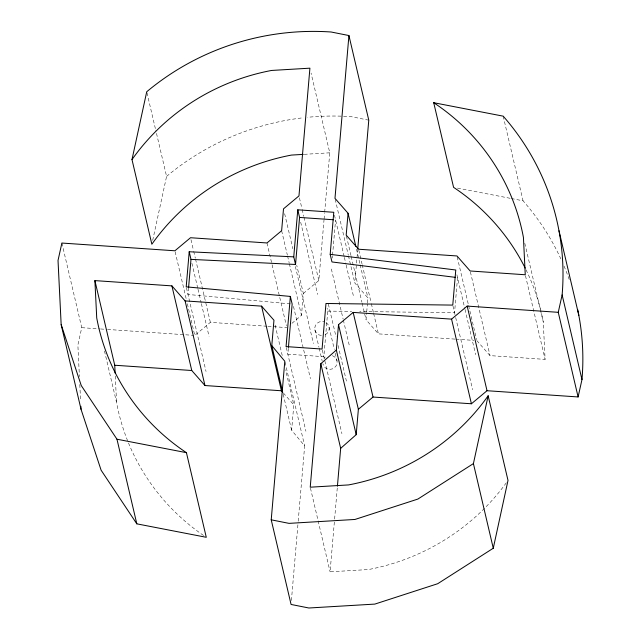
<?xml version="1.0" encoding="UTF-8"?>
<svg xmlns="http://www.w3.org/2000/svg" width="640" height="640" viewBox="0 0 640 640"><rect width="100%" height="100%" fill="white"/><g stroke="black" fill="none" stroke-linecap="round" stroke-linejoin="round"><path stroke-width="0.48" stroke-dasharray="3.2 2.4" d="M188.576 287.648L187.984 294.472L291.152 303.952M288.352 348.304L287.848 354.208L323.856 356.672L327.76 311.096L327.088 308.24M298.2 521.208L304.656 445.888L291.632 430.248L293.808 404.88L285.592 369.856M291.96 323.304L301.48 315.336L303.352 293.48L296.736 265.264M291.408 600.496L298.12 522.2M303.352 293.48L318.824 280.536L324 220.144M324.08 219.152L324.592 213.208M324.672 212.216L329.768 152.808L311.056 73.04M332.304 258.048L332.472 256.096M332.56 255.112L335.576 219.904M506.304 482.792A217.128 210.768 -13.2 0 1 368.416 569.552L330.088 571.824L334.52 520.048M334.608 519.048L337.336 487.184M367.488 302.864L367.912 297.896L354.832 283L357.64 250.24M454.96 339.104L378.432 333.864L366.04 319.76L366.64 312.8M366.72 311.808L367.408 303.856M457.56 277.616L454.552 312.72L359.712 311.504M152.688 240.344L166.584 176.4L155.856 130.672M61.896 243.048L81.744 327.68L77.872 345.064L79.416 376.616M266.968 326.24L210.368 322.36L194.768 335.416L186.776 301.368M304.216 154.328L329.768 152.808M327.76 311.096L351.72 311.408M267.96 326.304L286.832 327.592M455.96 339.168L473.848 340.392M81.744 327.68L99.592 328.904M100.584 328.968L106.528 329.376M107.52 329.448L193.776 335.352M476.832 340.6L490.032 355.624L545.104 359.392L543.28 322.096A217.128 210.768 -13.2 0 0 540.8 310.6M457.488 188.096L510.32 198.328M511.296 198.52L523.04 200.792A253.312 245.896 -13.2 0 1 561.656 260.648M368.776 120.176L350.976 116.632A253.312 245.896 -13.2 0 0 307.488 117.312M283.376 393L293.808 404.88M503.184 116.16L523.04 200.792M524.8 243.296L540.312 309.448M540.544 310.424L543.28 322.096M525.48 275.728L545.104 359.392M470.408 271.96L490.032 355.624M457.208 256.936L468.384 304.608M468.616 305.576L476.6 339.624M456.888 274.76L464.784 308.424M465.016 309.392L475.624 354.64M452.992 306.048L455.456 316.568M455.68 317.528L472.616 389.736M358.816 250.2L362.008 263.824M362.232 264.792L371.136 302.736M371.36 303.704L373.416 312.464M373.64 313.432L378.432 333.864M356.504 249.256L359.928 263.848M360.16 264.824L367.912 297.896M346.416 236.096L350.984 255.552M351.208 256.528L361.936 302.248M362.16 303.224L366.04 319.76M335.208 199.344L348.216 254.792M348.44 255.768L354.832 283M334.456 215.144L344.152 256.488M344.376 257.448L345.96 264.184M346.184 265.152L353.64 296.92M331.368 268.984L343.112 319.048M343.336 320.008L349.432 346M328.36 304.08L336.04 336.816M338.072 345.48L346.424 381.096M299.424 197.848L301.936 208.552M302.168 209.52L303.76 216.336M303.992 217.304L318.824 280.536M329.096 327.12L334.312 349.368M335.224 353.24L337.04 360.976M300.696 222.248L317.632 294.456M322.296 350.008L341.92 433.688M314.872 329.808L318.96 347.216M319.184 348.184L322.136 360.76M284.64 213.704L292.856 248.728M295.36 266.52L313.424 343.536M281.632 230.704L287.336 255.024M287.56 256L289.16 262.808M289.384 263.784L301.48 315.336M293.48 306.432L310.416 378.632M266.976 242.96L286.368 325.648M286.288 347.544L305.912 431.224M285.032 362.224L304.656 445.888M275.096 325.104L282.632 357.208M310.464 488.16L330.088 571.824M283.192 394.256L291.632 430.248M190.976 239.672L193.488 250.376M193.712 251.344L195.312 258.16M195.544 259.128L210.368 322.36M191.896 263.224L197.768 288.256M197.992 289.224L201.152 302.696M201.384 303.664L209.056 336.392M146.96 92.736L155.624 129.704M186.424 287.808L206.048 371.488M175.144 251.752L186.552 300.392M104.48 350.976L116.568 402.536A217.128 210.768 -13.2 0 0 204.632 536.2M115.272 376.04L116.568 402.536M79.8 384.528L80.576 400.344M166.584 176.4A253.312 245.896 -13.2 0 1 303.544 117.736M564.032 266.088A253.312 245.896 -13.2 0 1 569.728 280.936M526.048 269.832A217.128 210.768 -13.2 0 1 540.56 309.64M332.368 355.664A7.24 7.024 -13.2 0 1 334.592 367.632A7.24 7.024 -13.2 0 1 322.816 363.656M323.992 358.384A7.24 7.024 -13.2 0 1 325.256 357.008M326.104 322.632A7.24 7.024 -13.2 0 1 325.064 334.792M321.384 335.48A7.24 7.024 -13.2 0 1 314.92 327.056A7.24 7.024 -13.2 0 1 324.432 321.808"/><path stroke-width="0.96" d="M189.208 251.76L190.992 259.376L295.536 264.472L293.752 256.856L189.208 251.76L186.2 286.856L290.36 296.424L292.144 304.048L288.44 347.32M188.576 287.648L190.992 259.376M282.512 391.336L271.784 345.616L273.96 320.24L261.568 306.136L185.104 300.904L171.904 285.88L94.896 280.608L96.72 317.904A217.128 210.768 -13.2 0 0 186.424 452.664L206.28 537.296L136.816 523.84L101.12 470.216L81.016 409.24L61.16 324.608L58.024 260.432L61.896 243.048L174.912 250.784L190.52 237.728L266.976 242.96L281.632 230.704L283.504 208.84L298.968 195.904L309.912 68.176L271.584 70.448A217.128 210.768 -13.2 0 0 131.992 159.584L151.848 244.224A217.128 210.768 -13.2 0 1 291.432 155.08L303.232 154.384M337.424 486.192L340.664 448.352L356.2 434.664L358.368 409.296L373.024 397.04L471.416 403.776L487.024 390.72L578.104 396.952L558.256 312.32L467.168 306.088L451.568 319.136L353.168 312.408L338.52 324.664L336.344 350.032L320.816 363.72L310.232 487.192L348.568 484.92A217.128 210.768 -13.2 0 0 488.152 395.776L508.008 480.416L493.272 548.24L437.72 583.712L374.832 604.096L308.88 608L291.072 604.456L271.224 519.824L284.808 361.256L271.784 345.616M290.36 296.424L286.064 346.592L322.072 349.056L325.976 303.48L452.768 305.096L455.776 270L330.184 254.344L333.784 212.28L297.776 209.816L293.752 256.856M295.536 264.472L299.568 217.44L297.776 209.816M131.992 159.584L146.728 91.76A253.312 245.896 -13.2 0 1 331.12 32L348.928 35.544L334.976 198.368L348.064 213.264L355.824 246.336M348.064 213.264L346.192 235.12L358.584 249.232L456.976 255.96L470.176 270.984L525.256 274.76L523.432 237.464A217.128 210.768 -13.2 0 0 433.72 102.704L503.184 116.16A253.312 245.896 -13.2 0 1 562.128 294.936L581.976 379.568L578.104 396.952M357.72 249.248L368.776 120.176L348.928 35.544M493.272 548.24L473.416 463.6L488.152 395.776M558.256 312.32L562.128 294.936M473.416 463.6L417.872 499.072L354.976 519.456L289.024 523.368L271.224 519.824M299.568 217.44L333.624 219.768M94.896 280.608L114.744 365.24L191.76 370.512L204.96 385.536L281.416 390.768L282.72 392.256M455.584 277.376L331.968 261.96L330.184 254.344M61.16 324.608L81.264 385.584L116.96 439.208L186.424 452.664M558.984 230.76L578.84 315.392M433.72 102.704L453.576 187.336A217.128 210.768 -13.2 0 1 525.184 268.08M467.168 306.088L487.024 390.72M451.568 319.136L471.416 403.776M353.168 312.408L373.024 397.04M338.52 324.664L358.368 409.296M336.344 350.032L356.2 434.664M320.816 363.72L340.664 448.352M261.568 306.136L281.416 390.768M185.104 300.904L204.96 385.536M171.904 285.88L191.76 370.512M116.96 439.208L136.816 523.84M114.744 365.24L115.128 373.096M80.864 406.28L81.016 409.24M577.688 309.616A253.312 245.896 -13.2 0 1 581.976 379.568"/></g></svg>
